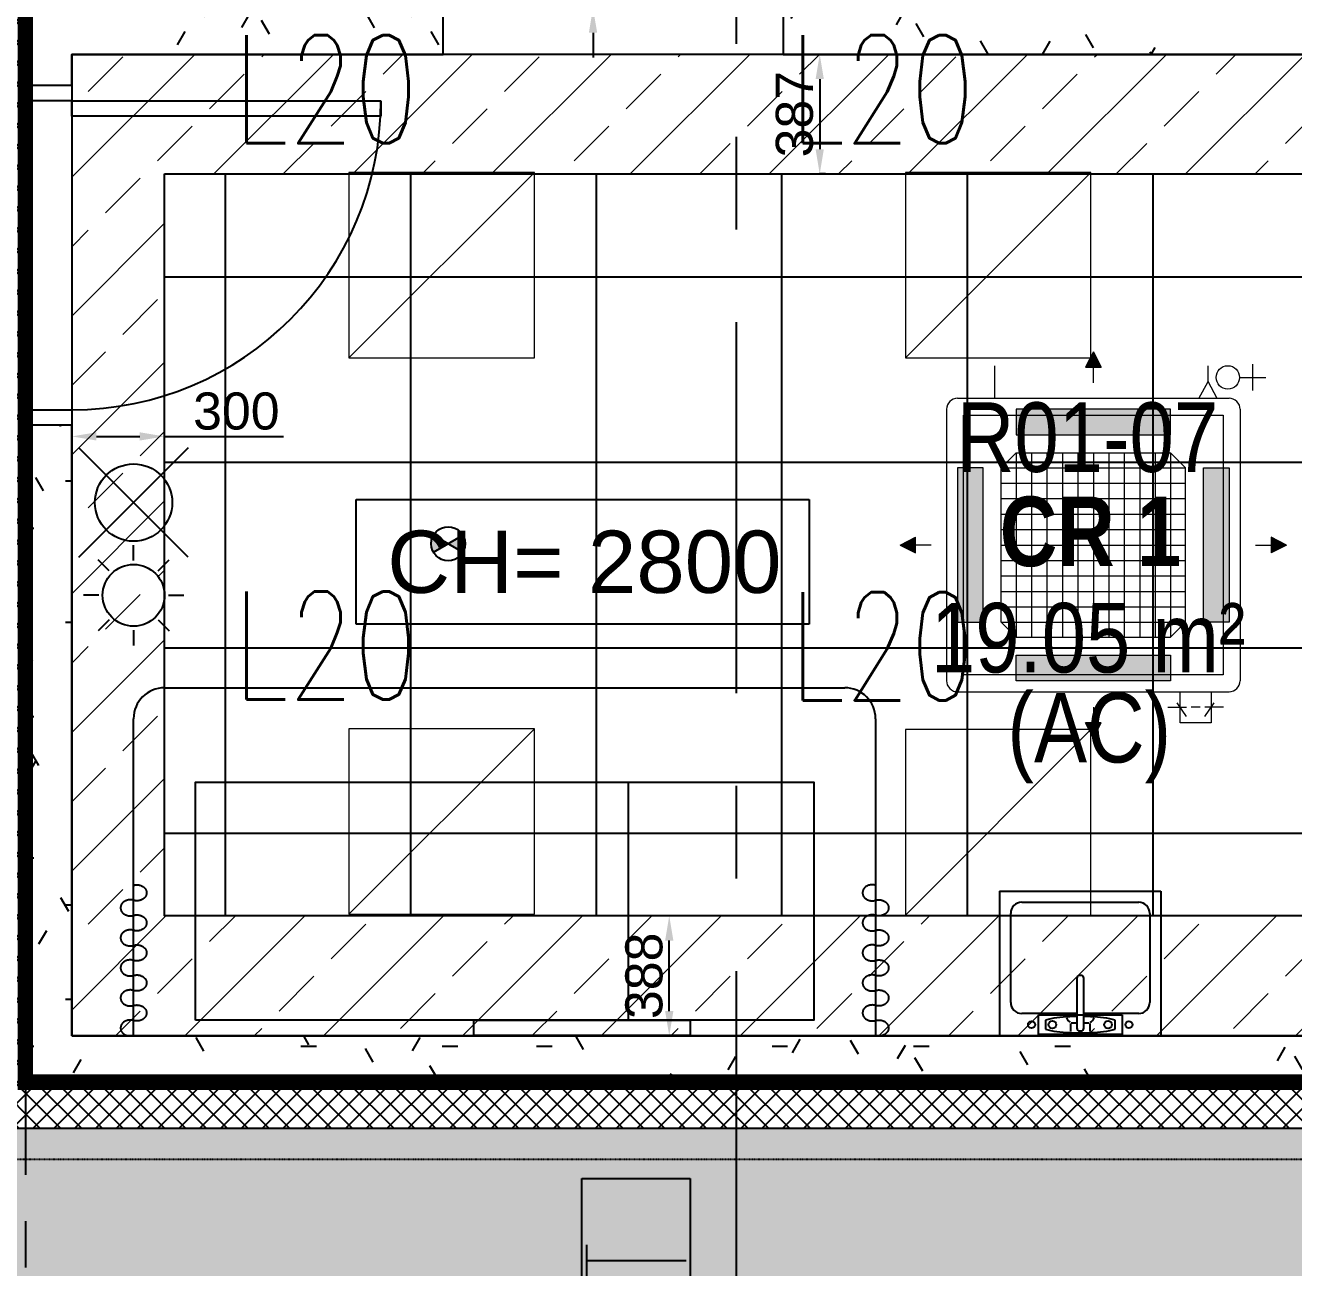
# Model space of a CAD drawing. Header units: millimetres. Extents: x -92759 to 184353, y -15225 to 86714.
# Drawn here: x -49033 to -44931, y 37841 to 41860 of the extents above; entities that cross this region are included whole.
import ezdxf

# ---------------------------------------------------------------- set-up
doc = ezdxf.new("R2010")
doc.units = ezdxf.units.MM
for name, pattern in [('Dash', [952.5, 476.25, -476.25]), ('HIDDEN', [0.375, 0.25, -0.125]), ('IDA - Grid Line', [2100, 1200, -300, 300, -300]), ('IDA - Hidden 2-1', [450, 300, -150]), ('IMPORT-ACAD_ISO12W100', [3150, 1800, -450, 0, -450, 0, -450])]:
    doc.linetypes.add(name, pattern=pattern)
doc.layers.get('Defpoints').update_dxf_attribs({"color": 8})
for name, color, linetype in [('0-1', 9, 'Continuous'), ('0-Motion Sensor', 1, 'Continuous'), ('A-_DOOR----_E', 8, 'Continuous'), ('A-_FURT----_E-1', 8, 'Continuous'), ('A-_ROOMNAME_A', 8, 'Continuous'), ('A-_WALL----_H-1', 9, 'Continuous'), ('A-_WALLPRTN_E', 8, 'Continuous'), ('A-PATT-CONC', 8, 'Continuous'), ('AAG_Dimension', 7, 'Continuous'), ('E-legend', 1, 'Continuous'), ('E-LIGHT----E', 1, 'Continuous'), ('HF', 7, 'Continuous'), ('HF Text', 7, 'Continuous'), ('M-ACMV_FCU', 5, 'Continuous'), ('PDF_M-_ACON----_E-N', 7, 'Continuous')]:
    doc.layers.add(name, color=color, linetype=linetype)
for name, color, linetype, true_color in [('1599_FURN_RHH_BLK8 _NEW__1ST STY_dwg _2_-1', 7, 'Continuous', 0xaaaaaa), ('A-_DETA----_E-1', 7, 'IDA - Hidden 2-1', 0xa5a5a5), ('A-_DETA----_E-6', 7, 'Continuous', 0x969696), ('A-_DETA----_ED-2', 1, 'Continuous', 0xff0000), ('A-_FURN--2', 7, 'IMPORT-ACAD_ISO12W100', 0xaaaaaa), ('A-_FURN--4', 7, 'Continuous', 0xaaaaaa), ('A-_FURN_HIDDEN-1', 7, 'Continuous', 0xaaaaaa), ('CURTAIN-1', 7, 'Continuous', 0xaaaaaa), ('E-_FIREALAM_E-1', 1, 'Continuous', 0xff0000), ('E-_LIGT----_E', 1, 'Continuous', 0xff0000), ('S-_ANOTGRID_E-1', 9, 'IDA - Grid Line', 0x808080)]:
    doc.layers.add(name, color=color, linetype=linetype, true_color=true_color)
for name, color, linetype, lineweight in [('A--', 134, '500-1-RP', 25), ('HFI 9MM FPB', 94, 'Continuous', 5), ('M-ACMV_CDP', 190, 'DRAIN_PIPE', 25), ('M-ACMV_FCU-1', 86, 'Continuous', 9), ('M-ACMV_PWR', 1, 'REFRIGERANT', 25), ('M-ACMV_REF_PIPE', 134, '500-1-RP', 25), ('M-ACMV_VCD', 7, 'Continuous', 25)]:
    doc.layers.add(name, color=color, linetype=linetype, lineweight=lineweight)
doc.styles.add('Arial', font='arial.ttf')
doc.styles.add('Arial Narrow_2', font='ARIALN.TTF', dxfattribs={"height": 225})
doc.styles.add('Arial Narrow_B_1', font='ARIALNB.TTF', dxfattribs={"height": 300})
doc.styles.add('Arial_4', font='arial.ttf', dxfattribs={"height": 1.8})
doc.styles.add('Simplex', font='simplex_.ttf', dxfattribs={"width": 0.7, "height": 450})
doc.styles.get("Standard").update_dxf_attribs({"font": 'arial.ttf'})
doc.linetypes.add('500-1-RP', pattern='A,0.75,-0.5,0.75,-0.5,0.75,-0.5,0.75,-1.7,["RP",Standard,S=1,R=0,X=-1,Y=-0.5],-1.7', length=7.9)
doc.linetypes.add('DRAIN_PIPE', pattern='A,0.5,-0.2,["D",Standard,S=0.1,R=0,X=-0.1,Y=-0.05],-0.25', length=0.95)
doc.linetypes.add('REFRIGERANT', pattern='A,15,-5.08,["R",Standard,S=2.54,R=0,X=-2.54,Y=-1.27],-5.08', length=25.16)
doc.dimstyles.get("Standard").update_dxf_attribs({"dimtxt": 0.18, "dimasz": 0.18, "dimexe": 0.18, "dimexo": 0.0625, "dimgap": 0.09, "dimtad": 0, "dimtih": 1, "dimtoh": 1, "dimdec": 4, "dimzin": 0, "dimdsep": 46, "dimtxsty": 'Standard', "dimcen": 0.09, "dimadec": 0, "dimazin": 0, "dimtfac": 1, "dimtdec": 4, "dimtofl": 0, "dimtmove": 0, "dimatfit": 3, "dimfxl": 1, "dimtolj": 1, "dimtzin": 0, "dimarcsym": 0})
pattern_1 = [(0, (-11870.95, 40538.29), (609.6, 152.4), [50.292, -406.908, 50.292, -406.908, -2438.4]), (0, (-11870.95, 40538.29), (609.6, 152.4), [-914.4, 50.292, -864.108, 50.292, -406.908, -1066.8]), (0, (-11870.95, 40538.29), (609.6, 152.4), [-2286, 50.292, -254.508, 50.292, -711.708]), (120, (-11642.35, 40614.49), (-436.7823, 451.7291), [50.292, -406.908, 50.292, -406.908, -2438.4]), (120, (-11642.35, 40614.49), (-436.7823, 451.7291), [-914.4, 50.292, -864.108, 50.292, -406.908, -1066.8]), (120, (-11642.35, 40614.49), (-436.7823, 451.7291), [-2286, 50.292, -254.508, 50.292, -711.708]), (240, (-11566.15, 40919.29), (-172.8177, -604.1291), [50.292, -406.908, 50.292, -406.908, -2438.4]), (240, (-11566.15, 40919.29), (-172.8177, -604.1291), [-914.4, 50.292, -864.108, 50.292, -406.908, -1066.8]), (240, (-11566.15, 40919.29), (-172.8177, -604.1291), [-2286, 50.292, -254.508, 50.292, -711.708])]

# ---------------------------------------------------------------- blocks, each defined once
blk = doc.blocks.new('IDA - Exit Sign - IDA - Exit Sign - Both Side - Left-7572730-BLK8_RHH_1ST STOREY PLAN')
at = {"layer": 'A-_DETA----_ED-2'}
for p, q in [((-163.9, -115.1), (-163.9, -432.5)), ((-83.9, -115.1), (-163.9, -115.1)), ((-48.9, -112.8), (14, -437.8)), ((14, -112.8), (-48.9, -437.8)), ((55.1, -112.8), (55.1, -437.8)), ((185.1, -115.3), (85.1, -115.3)), ((135.1, -115.3), (135.1, -437.8)), ((-83.9, -275), (-163.9, -275)), ((-163.9, -432.5), (-83.9, -432.5))]:
    blk.add_line(p, q, dxfattribs=at)
at = {"layer": 'E-_LIGT----_E'}
for p, q in [((-400, -275), (-225, -100)), ((-400, -450), (-400, -100)), ((-400, -100), (400, -100)), ((-225, -100), (-225, -450)), ((400, -100), (400, -450)), ((-225, -450), (-400, -275)), ((400, -450), (-400, -450))]:
    blk.add_line(p, q, dxfattribs=at)
blk = doc.blocks.new('IDA - F - Single - Swing1 - 1100L X 2200H -TD-03-10510365-BLK8_RHH_1ST STOREY PLAN')
at = {"layer": 'A-_DOOR----_E'}
for p, q in [((-550, 75), (-500, 75)), ((-500, 75), (-500, -75)), ((500, 75), (550, 75)), ((500, -75), (500, 75)), ((-500, -75), (-550, -75)), ((450, -75), (500, -75)), ((450, -1075), (450, -75)), ((500, -75), (500, -1075)), ((550, -75), (500, -75)), ((500, -1075), (450, -1075))]:
    blk.add_line(p, q, dxfattribs=at)
blk.add_arc((500, -75), 1000, 180, 270, dxfattribs=at)
blk = doc.blocks.new('IDA - Strobe Light - IDA - Strobe Light-8845868-BLK8_RHH_1ST STOREY PLAN')
at = {"layer": 'A-_DETA----_ED-2'}
for p, q in [((300, 312.5), (300, 362.5)), ((220.5, 279.5), (185.1, 314.9)), ((379.5, 279.5), (414.9, 314.9)), ((187.5, 200), (137.5, 200)), ((412.5, 200), (462.5, 200)), ((220.5, 120.5), (185.1, 85.1)), ((300, 87.5), (300, 37.5)), ((379.5, 120.5), (414.9, 85.1))]:
    blk.add_line(p, q, dxfattribs=at)
blk.add_circle((300, 200), 100, dxfattribs=at)
blk = doc.blocks.new('IDA- Fire Extinguisher1 - 3kg AB-8839181-BLK8_RHH_1ST STOREY PLAN')
at = {"layer": 'A-_DETA----_ED-2'}
for p in [(-176.8, 376.8), (176.8, 376.8), (-176.8, 23.2), (176.8, 23.2)]:
    blk.add_line(p, (0, 200), dxfattribs=at)
blk.add_circle((0, 200), 125, dxfattribs=at)
blk = doc.blocks.new('1599_FURN_RHH_BLK8 _NEW__1ST STY_dwg_CURTAIN-10346287-BLK8_RHH_1ST STOREY PLAN')
at = {"layer": 'CURTAIN-1'}
for points, weights in [([(364562.6, -316988.1), (364557, -316988.1), (364551.8, -316989.6)], [1, 0.931303290714, 0.894831553285]), ([(364593.9, -317013.9), (364593.9, -316988.1), (364562.6, -316988.1)], [1, 0.707106781187, 1]), ([(364562.6, -317039.8), (364593.9, -317039.8), (364593.9, -317013.9)], [1, 0.707106781187, 1]), ([(364509.6, -317062.5), (364509.6, -317036.7), (364540.9, -317036.7)], [1, 0.707106781187, 1]), ([(364540.9, -317036.7), (364546.5, -317036.7), (364551.8, -317038.2)], [1, 0.931303290589, 0.894831553152]), ([(364551.8, -317038.2), (364557, -317039.8), (364562.6, -317039.8)], [0.894831553151, 0.931303290588, 1]), ([(364540.9, -317088.4), (364509.6, -317088.4), (364509.6, -317062.5)], [1, 0.707106781187, 1]), ([(364551.8, -317086.8), (364546.5, -317088.4), (364540.9, -317088.4)], [0.894831553149, 0.931303290586, 1]), ([(364562.6, -317085.3), (364557, -317085.3), (364551.8, -317086.8)], [1, 0.931303290589, 0.894831553152]), ([(364593.9, -317111.1), (364593.9, -317085.3), (364562.6, -317085.3)], [1, 0.707106781187, 1]), ([(364509.6, -317159.7), (364509.6, -317133.8), (364540.9, -317133.8)], [1, 0.707106781187, 1]), ([(364540.9, -317133.8), (364546.5, -317133.8), (364551.8, -317135.4)], [1, 0.931303290587, 0.894831553151]), ([(364551.8, -317135.4), (364557, -317137), (364562.6, -317137)], [0.894831553149, 0.931303290586, 1]), ([(364562.6, -317137), (364593.9, -317137), (364593.9, -317111.1)], [1, 0.707106781187, 1]), ([(364540.9, -317185.6), (364509.6, -317185.6), (364509.6, -317159.7)], [1, 0.707106781187, 1]), ([(364551.8, -317184), (364546.5, -317185.6), (364540.9, -317185.6)], [0.89483155315, 0.931303290587, 1]), ([(364562.6, -317182.4), (364557, -317182.4), (364551.8, -317184)], [1, 0.931303290587, 0.894831553151]), ([(364593.9, -317208.3), (364593.9, -317182.4), (364562.6, -317182.4)], [1, 0.707106781187, 1]), ([(364562.6, -317234.2), (364593.9, -317234.2), (364593.9, -317208.3)], [1, 0.707106781187, 1]), ([(364509.6, -317256.9), (364509.6, -317231), (364540.9, -317231)], [1, 0.707106781187, 1]), ([(364540.9, -317282.8), (364509.6, -317282.8), (364509.6, -317256.9)], [1, 0.707106781187, 1]), ([(364540.9, -317231), (364546.5, -317231), (364551.8, -317232.6)], [1, 0.931303290587, 0.894831553151]), ([(364551.8, -317232.6), (364557, -317234.2), (364562.6, -317234.2)], [0.89483155315, 0.931303290586, 1]), ([(364551.8, -317281.2), (364546.5, -317282.8), (364540.9, -317282.8)], [0.894831553151, 0.931303290587, 1]), ([(364562.6, -317279.6), (364557, -317279.6), (364551.8, -317281.2)], [1, 0.931303290588, 0.894831553151]), ([(364593.9, -317305.5), (364593.9, -317279.6), (364562.6, -317279.6)], [1, 0.707106781187, 1]), ([(364509.6, -317354.1), (364509.6, -317328.2), (364540.9, -317328.2)], [1, 0.707106781187, 1]), ([(364540.9, -317328.2), (364546.5, -317328.2), (364551.8, -317329.8)], [1, 0.931303290716, 0.894831553287]), ([(364551.8, -317329.8), (364557, -317331.4), (364562.6, -317331.4)], [0.89483155315, 0.931303290587, 1]), ([(364562.6, -317331.4), (364593.9, -317331.4), (364593.9, -317305.5)], [1, 0.707106781187, 1]), ([(364540.9, -317380), (364509.6, -317380), (364509.6, -317354.1)], [1, 0.707106781187, 1]), ([(364551.8, -317378.4), (364546.5, -317380), (364540.9, -317380)], [0.894831553151, 0.931303290587, 1]), ([(364562.6, -317376.8), (364557, -317376.8), (364551.8, -317378.4)], [1, 0.931303290587, 0.89483155315]), ([(364593.9, -317402.7), (364593.9, -317376.8), (364562.6, -317376.8)], [1, 0.707106781187, 1]), ([(364562.6, -317428.6), (364593.9, -317428.6), (364593.9, -317402.7)], [1, 0.707106781187, 1]), ([(364509.6, -317451.3), (364509.6, -317425.4), (364540.9, -317425.4)], [1, 0.707106781187, 1]), ([(364540.9, -317477.2), (364509.6, -317477.2), (364509.6, -317451.3)], [1, 0.707106781187, 1]), ([(364540.9, -317425.4), (364546.5, -317425.4), (364551.8, -317427)], [1, 0.931303290587, 0.894831553151]), ([(364551.8, -317427), (364557, -317428.6), (364562.6, -317428.6)], [0.89483155315, 0.931303290587, 1]), ([(364551.8, -317475.6), (364546.5, -317477.2), (364540.9, -317477.2)], [0.894831553151, 0.931303290587, 1])]:
    blk.add_rational_spline(points, weights, degree=2, dxfattribs=at)
blk = doc.blocks.new('1599_FURN_RHH_BLK8 _NEW__1ST STY_dwg_CURTAIN-10346288-BLK8_RHH_1ST STOREY PLAN')
at = {"layer": 'CURTAIN-1'}
for points, weights in [([(364562.6, -316988.1), (364557, -316988.1), (364551.8, -316989.6)], [1, 0.931303290714, 0.894831553285]), ([(364593.9, -317013.9), (364593.9, -316988.1), (364562.6, -316988.1)], [1, 0.707106781187, 1]), ([(364562.6, -317039.8), (364593.9, -317039.8), (364593.9, -317013.9)], [1, 0.707106781187, 1]), ([(364509.6, -317062.5), (364509.6, -317036.7), (364540.9, -317036.7)], [1, 0.707106781187, 1]), ([(364540.9, -317036.7), (364546.5, -317036.7), (364551.8, -317038.2)], [1, 0.931303290589, 0.894831553152]), ([(364551.8, -317038.2), (364557, -317039.8), (364562.6, -317039.8)], [0.894831553151, 0.931303290588, 1]), ([(364540.9, -317088.4), (364509.6, -317088.4), (364509.6, -317062.5)], [1, 0.707106781187, 1]), ([(364551.8, -317086.8), (364546.5, -317088.4), (364540.9, -317088.4)], [0.894831553149, 0.931303290586, 1]), ([(364562.6, -317085.3), (364557, -317085.3), (364551.8, -317086.8)], [1, 0.931303290589, 0.894831553152]), ([(364593.9, -317111.1), (364593.9, -317085.3), (364562.6, -317085.3)], [1, 0.707106781187, 1]), ([(364509.6, -317159.7), (364509.6, -317133.8), (364540.9, -317133.8)], [1, 0.707106781187, 1]), ([(364540.9, -317133.8), (364546.5, -317133.8), (364551.8, -317135.4)], [1, 0.931303290587, 0.894831553151]), ([(364551.8, -317135.4), (364557, -317137), (364562.6, -317137)], [0.894831553149, 0.931303290586, 1]), ([(364562.6, -317137), (364593.9, -317137), (364593.9, -317111.1)], [1, 0.707106781187, 1]), ([(364540.9, -317185.6), (364509.6, -317185.6), (364509.6, -317159.7)], [1, 0.707106781187, 1]), ([(364551.8, -317184), (364546.5, -317185.6), (364540.9, -317185.6)], [0.89483155315, 0.931303290587, 1]), ([(364562.6, -317182.4), (364557, -317182.4), (364551.8, -317184)], [1, 0.931303290587, 0.894831553151]), ([(364593.9, -317208.3), (364593.9, -317182.4), (364562.6, -317182.4)], [1, 0.707106781187, 1]), ([(364562.6, -317234.2), (364593.9, -317234.2), (364593.9, -317208.3)], [1, 0.707106781187, 1]), ([(364509.6, -317256.9), (364509.6, -317231), (364540.9, -317231)], [1, 0.707106781187, 1]), ([(364540.9, -317282.8), (364509.6, -317282.8), (364509.6, -317256.9)], [1, 0.707106781187, 1]), ([(364540.9, -317231), (364546.5, -317231), (364551.8, -317232.6)], [1, 0.931303290587, 0.894831553151]), ([(364551.8, -317232.6), (364557, -317234.2), (364562.6, -317234.2)], [0.89483155315, 0.931303290586, 1]), ([(364551.8, -317281.2), (364546.5, -317282.8), (364540.9, -317282.8)], [0.894831553151, 0.931303290587, 1]), ([(364562.6, -317279.6), (364557, -317279.6), (364551.8, -317281.2)], [1, 0.931303290588, 0.894831553151]), ([(364593.9, -317305.5), (364593.9, -317279.6), (364562.6, -317279.6)], [1, 0.707106781187, 1]), ([(364509.6, -317354.1), (364509.6, -317328.2), (364540.9, -317328.2)], [1, 0.707106781187, 1]), ([(364540.9, -317328.2), (364546.5, -317328.2), (364551.8, -317329.8)], [1, 0.931303290716, 0.894831553287]), ([(364551.8, -317329.8), (364557, -317331.4), (364562.6, -317331.4)], [0.89483155315, 0.931303290587, 1]), ([(364562.6, -317331.4), (364593.9, -317331.4), (364593.9, -317305.5)], [1, 0.707106781187, 1]), ([(364540.9, -317380), (364509.6, -317380), (364509.6, -317354.1)], [1, 0.707106781187, 1]), ([(364551.8, -317378.4), (364546.5, -317380), (364540.9, -317380)], [0.894831553151, 0.931303290587, 1]), ([(364562.6, -317376.8), (364557, -317376.8), (364551.8, -317378.4)], [1, 0.931303290587, 0.89483155315]), ([(364593.9, -317402.7), (364593.9, -317376.8), (364562.6, -317376.8)], [1, 0.707106781187, 1]), ([(364562.6, -317428.6), (364593.9, -317428.6), (364593.9, -317402.7)], [1, 0.707106781187, 1]), ([(364509.6, -317451.3), (364509.6, -317425.4), (364540.9, -317425.4)], [1, 0.707106781187, 1]), ([(364540.9, -317477.2), (364509.6, -317477.2), (364509.6, -317451.3)], [1, 0.707106781187, 1]), ([(364540.9, -317425.4), (364546.5, -317425.4), (364551.8, -317427)], [1, 0.931303290587, 0.894831553151]), ([(364551.8, -317427), (364557, -317428.6), (364562.6, -317428.6)], [0.89483155315, 0.931303290587, 1]), ([(364551.8, -317475.6), (364546.5, -317477.2), (364540.9, -317477.2)], [0.894831553151, 0.931303290587, 1])]:
    blk.add_rational_spline(points, weights, degree=2, dxfattribs=at)
blk = doc.blocks.new('1599_FURN_RHH_BLK8 _NEW__1ST STY_dwg _2_-10346281-BLK8_RHH_1ST STOREY PLAN')
at = {"layer": 'A-_DETA----_E-6'}
for p, q in [((-10404.1, -40282), (-9882.1, -40282)), ((-10404.1, -40282), (-10404.1, -40750)), ((-9882.1, -40282), (-9882.1, -40750)), ((-10332.1, -40318), (-9954.1, -40318)), ((-10368.1, -40642), (-10368.1, -40354)), ((-9918.1, -40354), (-9918.1, -40642)), ((-10154.1, -40563.4), (-10154.1, -40725.4)), ((-10140.6, -40554.4), (-10145.1, -40554.4)), ((-10131.6, -40725.4), (-10131.6, -40563.4)), ((-10154.1, -40678), (-10332.1, -40678)), ((-10278.1, -40745.5), (-10278.1, -40682.5)), ((-10278.1, -40682.5), (-10008.1, -40682.5)), ((-9954.1, -40678), (-10131.6, -40678)), ((-10008.1, -40682.5), (-10008.1, -40745.5)), ((-10255.6, -40699.5), (-10255.6, -40728.5)), ((-10174.3, -40710.3), (-10174.3, -40736.2)), ((-10172.4, -40707.9), (-10154.1, -40707.9)), ((-10145.1, -40734.4), (-10140.6, -40734.4)), ((-10131.3, -40707.9), (-10113.9, -40707.9)), ((-10111.9, -40710.3), (-10111.9, -40736.2)), ((-10030.6, -40728.5), (-10030.6, -40699.5)), ((-9882.1, -40750), (-10404.1, -40750)), ((-10008.1, -40745.5), (-10278.1, -40745.5))]:
    blk.add_line(p, q, dxfattribs=at)
for centre, radius in [((-10300.6, -40714), 11.4), ((-10233.1, -40714), 12.3), ((-10053.1, -40714), 12.3), ((-9985.6, -40714), 11.4)]:
    blk.add_circle(centre, radius, dxfattribs=at)
for centre, radius, start, end in [((-10332.1, -40354), 36, 90, 180), ((-9954.1, -40354), 36, 0, 90), ((-10145.1, -40563.4), 9, 90, 180), ((-10140.6, -40563.4), 9, 0, 90), ((-10332.1, -40642), 36, 180, 270), ((-9954.1, -40642), 36, 270, 0), ((-10169.9, -41041.9), 353.6, 94.6876, 101.1975), ((-10143.1, -41368.8), 681.5, 90.9213, 94.6876), ((-10163.1, -40683.8), 25.7, 198.0147, 241.5587), ((-10143.1, -41368.8), 681.5, 85.3124, 89.0296), ((-10123.1, -40683.8), 25.7, 298.4413, 341.9853), ((-10116.3, -41041.9), 353.6, 78.8025, 85.3124), ((-10209.9, -40839.7), 147.4, 101.1975, 108.0457), ((-10209.9, -40588.3), 147.4, 251.9543, 258.8025), ((-10169.9, -40386.1), 353.6, 258.8025, 265.3124), ((-10145.1, -40725.4), 9, 180, 270), ((-10140.6, -40725.4), 9, 270, 0), ((-10116.3, -40386.1), 353.6, 274.6876, 281.1975), ((-10076.3, -40839.7), 147.4, 71.9543, 78.8025), ((-10076.3, -40588.3), 147.4, 281.1975, 288.0457), ((-10143.1, -40059.2), 681.5, 265.3124, 270), ((-10143.1, -40059.2), 681.5, 270, 274.6876)]:
    blk.add_arc(centre, radius, start, end, dxfattribs=at)
at = {"layer": 'A-_FURN--2'}
blk.add_line((-11605.1, -39929.1), (-11605.1, -40699.1), dxfattribs=at)
at = {"layer": 'A-_FURN--4', "flags": 128}
for points in [[(-13005.1, -40699.1), (-13005.1, -39929.1), (-11005.1, -39929.1), (-11005.1, -40699.1)], [(-11405.1, -40749.1), (-12105.1, -40749.1), (-12105.1, -40699.1), (-11405.1, -40699.1)]]:
    blk.add_lwpolyline(points, close=True, dxfattribs=at)
at = {"layer": 'A-_FURN_HIDDEN-1'}
for p, q in [((-13105.1, -39624.1), (-10905.1, -39624.1)), ((-13205.1, -40749.1), (-13205.1, -39724.1)), ((-10805.1, -39724.1), (-10805.1, -40749.1))]:
    blk.add_line(p, q, dxfattribs=at)
for centre, start, end in [((-13105.1, -39724.1), 90, 180), ((-10905.1, -39724.1), 0, 90)]:
    blk.add_arc(centre, 100, start, end, dxfattribs=at)
at = {"rotation": 180}
blk.add_blockref('1599_FURN_RHH_BLK8 _NEW__1ST STY_dwg_CURTAIN-10346287-BLK8_RHH_1ST STOREY PLAN', (351346.7, -357738.7), dxfattribs=at)
at = {"extrusion": (0, 0, -1), "zscale": -1, "rotation": 180}
blk.add_blockref('1599_FURN_RHH_BLK8 _NEW__1ST STY_dwg_CURTAIN-10346288-BLK8_RHH_1ST STOREY PLAN', (375356.9, -357738.7), dxfattribs=at)
blk = doc.blocks.new('A$Cb2bf8f38')
at = {"layer": 'A-_WALL----_H-1'}
h = blk.add_hatch(dxfattribs=at)
h.set_pattern_fill('FP_1', color=256, style=0, pattern_type=2)
h.set_pattern_definition(pattern_1)
h.paths.add_polyline_path([(-5950, 6050), (-5950, 8025), (-6100, 8025), (-6100, 6050), (-6025, 6050)])
h.paths.add_polyline_path([(-5950, 9125), (-5950, 9475), (-6100, 9475), (-6100, 9125), (-6025, 9125)])
h.paths.add_polyline_path([(-5950, 10575), (-5950, 14675), (-6100, 14675), (-6100, 10575), (-6025, 10575)])
h.paths.add_polyline_path([(-6025, 15775), (-5950, 15775), (-5950, 15875), (-6100, 15875), (-6100, 15775)])
h = blk.add_hatch(dxfattribs=at)
h.set_pattern_fill('FP_1', color=256, style=0, pattern_type=2)
h.set_pattern_definition(pattern_1)
h.paths.add_polyline_path([(-5950, 9225), (-4749, 9225), (-4749, 9375), (-5950, 9375), (-5950, 9300)])
h.paths.add_polyline_path([(-3649, 9225), (51, 9225), (51, 9375), (-3649, 9375), (-3649, 9300)])
h = blk.add_hatch(dxfattribs=at)
h.set_pattern_fill('FP_1', color=256, style=0, pattern_type=2)
h.set_pattern_definition(pattern_1)
h.paths.add_polyline_path([(-6100, 5900), (51, 5900), (51, 6050), (-6100, 6050)])
at = {"layer": 'A-_DETA----_E-1'}
blk.add_line((-6100, 5900), (-6100, 5300), dxfattribs=at)
at = {"layer": 'A-_DETA----_E-6'}
for p, q in [((-2949, 6518), (-2427, 6518)), ((-2949, 6518), (-2949, 6050)), ((-2877, 6482), (-2499, 6482)), ((-2427, 6518), (-2427, 6050)), ((-2913, 6158), (-2913, 6446)), ((-2463, 6446), (-2463, 6158)), ((-2699, 6236.6), (-2699, 6074.6)), ((-2685.5, 6245.6), (-2690, 6245.6)), ((-2676.5, 6074.6), (-2676.5, 6236.6)), ((-2699, 6122), (-2877, 6122)), ((-2823, 6054.5), (-2823, 6117.5)), ((-2823, 6117.5), (-2553, 6117.5)), ((-2499, 6122), (-2676.5, 6122)), ((-2553, 6117.5), (-2553, 6054.5)), ((-2800.5, 6100.5), (-2800.5, 6071.5)), ((-2719.2, 6089.7), (-2719.2, 6063.8)), ((-2717.3, 6092.1), (-2699, 6092.1)), ((-2676.2, 6092.1), (-2658.8, 6092.1)), ((-2656.8, 6089.7), (-2656.8, 6063.8)), ((-2575.5, 6071.5), (-2575.5, 6100.5)), ((-2427, 6050), (-2949, 6050)), ((-2553, 6054.5), (-2823, 6054.5)), ((-2690, 6065.6), (-2685.5, 6065.6))]:
    blk.add_line(p, q, dxfattribs=at)
for centre, radius in [((-2845.5, 6086), 11.4), ((-2778, 6086), 12.3), ((-2598, 6086), 12.3), ((-2530.5, 6086), 11.4)]:
    blk.add_circle(centre, radius, dxfattribs=at)
for centre, radius, start, end in [((-2877, 6446), 36, 90, 180), ((-2499, 6446), 36, 0, 90), ((-2690, 6236.6), 9, 90, 180), ((-2685.5, 6236.6), 9, 0, 90), ((-2877, 6158), 36, 180, 270), ((-2499, 6158), 36, 270, 0), ((-2688, 5431.2), 681.5, 90.9213, 94.6876), ((-2688, 5431.2), 681.5, 85.3124, 89.0296), ((-2754.8, 5960.3), 147.4, 101.1975, 108.0457), ((-2754.8, 6211.7), 147.4, 251.9543, 258.8025), ((-2714.8, 5758.1), 353.6, 94.6876, 101.1975), ((-2708, 6116.2), 25.7, 198.0147, 241.5587), ((-2690, 6074.6), 9, 180, 270), ((-2685.5, 6074.6), 9, 270, 0), ((-2668, 6116.2), 25.7, 298.4413, 341.9853), ((-2661.2, 5758.1), 353.6, 78.8025, 85.3124), ((-2621.2, 5960.3), 147.4, 71.9543, 78.8025), ((-2621.2, 6211.7), 147.4, 281.1975, 288.0457), ((-2714.8, 6413.9), 353.6, 258.8025, 265.3124), ((-2688, 6740.8), 681.5, 265.3124, 270), ((-2688, 6740.8), 681.5, 270, 274.6876), ((-2661.2, 6413.9), 353.6, 274.6876, 281.1975)]:
    blk.add_arc(centre, radius, start, end, dxfattribs=at)
at = {"layer": 'A-_WALLPRTN_E'}
for p, q in [((-6100, 9475), (-6100, 9125)), ((-4749, 9225), (-4749, 9375)), ((-3649, 9375), (-3649, 9225)), ((-5950, 9125), (-5950, 9225)), ((-5950, 9225), (-4749, 9225)), ((-3649, 9225), (51, 9225)), ((-6100, 9125), (-5950, 9125)), ((-5950, 8025), (-6100, 8025)), ((-6100, 8025), (-6100, 5900)), ((-5950, 6050), (-5950, 8025)), ((51, 6050), (-5950, 6050)), ((-6100, 5900), (201, 5900))]:
    blk.add_line(p, q, dxfattribs=at)
at = {"layer": 'S-_ANOTGRID_E-1'}
blk.add_line((-3800, -20141.4), (-3800, 53272.8), dxfattribs=at)
at = {"layer": '1599_FURN_RHH_BLK8 _NEW__1ST STY_dwg _2_-1'}
blk.add_blockref('1599_FURN_RHH_BLK8 _NEW__1ST STY_dwg _2_-10346281-BLK8_RHH_1ST STOREY PLAN', (7455.1, 46800), dxfattribs=at)
at = {"layer": 'A-_DOOR----_E', "rotation": 89.99999999999991}
blk.add_blockref('IDA - F - Single - Swing1 - 1100L X 2200H -TD-03-10510365-BLK8_RHH_1ST STOREY PLAN', (-6025, 8575), dxfattribs=at)
at = {"layer": 'A-_FURT----_E-1'}
for name, p, rotation in [('IDA- Fire Extinguisher1 - 3kg AB-8839181-BLK8_RHH_1ST STOREY PLAN', (-5950, 7775), 269.9999999999991), ('IDA - Exit Sign - IDA - Exit Sign - Both Side - Left-7572730-BLK8_RHH_1ST STOREY PLAN', (-4400, 5188.3), 90.00000000000064)]:
    blk.add_blockref(name, p, dxfattribs=dict(at, rotation=rotation))
at = {"layer": 'E-_FIREALAM_E-1', "rotation": 269.9999999999968}
blk.add_blockref('IDA - Strobe Light - IDA - Strobe Light-8845868-BLK8_RHH_1ST STOREY PLAN', (-5950, 7775), dxfattribs=at)
at = {"layer": 'A-_ROOMNAME_A', "char_height": 225, "attachment_point": 1}
for s, insert, width, style in [('R01-07', (-3087.1, 8099.1), 1058.227, 'Arial Narrow_2'), ('CR 1', (-2948.4, 7794.3), 721.519, 'Arial Narrow_B_1'), ('19.05 m²', (-3171.1, 7450.3), 1262.658, 'Arial Narrow_2'), ('(AC)', (-2923.6, 7159.2), 661.392, 'Arial Narrow_2')]:
    blk.add_mtext(s, dxfattribs=dict(at, insert=insert, width=width, style=style))
blk = doc.blocks.new('*D650')
at = {"layer": 'AAG_Dimension', "color": 0, "lineweight": -2, "transparency": 16777216}
for p, q in [((7853.7, 465899.7), (7853.8, 465899.7)), ((7853.6, 465591.7), (7853.6, 465819.7)), ((7853.7, 465511.7), (7853.8, 465511.7))]:
    blk.add_line(p, q, dxfattribs=at)
at = {"layer": 'AAG_Dimension', "color": 0, "transparency": 16777216}
for points in [[(7840.3, 465819.7), (7866.9, 465819.7), (7853.6, 465899.7)], [(7840.3, 465591.7), (7866.9, 465591.7), (7853.6, 465511.7)]]:
    blk.add_solid(points, dxfattribs=at)
at = {"layer": 'Defpoints', "color": 0, "transparency": 16777216}
for p in [(7853.6, 465899.7), (7853.6, 465899.7), (7853.6, 465511.7)]:
    blk.add_point(p, dxfattribs=at)
at = {"layer": 'AAG_Dimension', "color": 152, "true_color": 0x2776bb, "transparency": 16777216, "insert": (7772.3, 465705.7), "char_height": 120, "attachment_point": 5, "rotation": 90, "style": 'Arial'}
blk.add_mtext('\\A1;388', dxfattribs=at)
blk = doc.blocks.new('*D651')
at = {"layer": 'AAG_Dimension', "color": 0, "lineweight": -2, "transparency": 16777216}
for p, q in [((8358.7, 468686.7), (8340.1, 468686.7)), ((8340.3, 468606.7), (8340.3, 468379.7)), ((8358.7, 468299.7), (8340.1, 468299.7))]:
    blk.add_line(p, q, dxfattribs=at)
at = {"layer": 'AAG_Dimension', "color": 0, "transparency": 16777216}
for points in [[(8326.9, 468606.7), (8353.6, 468606.7), (8340.3, 468686.7)], [(8326.9, 468379.7), (8353.6, 468379.7), (8340.3, 468299.7)]]:
    blk.add_solid(points, dxfattribs=at)
at = {"layer": 'Defpoints', "color": 0, "transparency": 16777216}
for p in [(8358.8, 468686.7), (8340.3, 468299.7), (8358.8, 468299.7)]:
    blk.add_point(p, dxfattribs=at)
at = {"layer": 'AAG_Dimension', "color": 152, "true_color": 0x2776bb, "transparency": 16777216, "insert": (8259, 468493.2), "char_height": 120, "attachment_point": 5, "rotation": 90, "style": 'Arial'}
blk.add_mtext('\\A1;387', dxfattribs=at)
blk = doc.blocks.new('*D652')
at = {"layer": 'AAG_Dimension', "color": 0, "lineweight": -2, "transparency": 16777216}
for p, q in [((5921, 467450.8), (5921, 467450.9)), ((6001, 467450.7), (6141.1, 467450.7)), ((6221.1, 467450.8), (6221.1, 467450.9)), ((6221.1, 467450.7), (6605.8, 467450.7))]:
    blk.add_line(p, q, dxfattribs=at)
at = {"layer": 'AAG_Dimension', "color": 0, "transparency": 16777216}
for points in [[(6001, 467464.1), (6001, 467437.4), (5921, 467450.7)], [(6141.1, 467464.1), (6141.1, 467437.4), (6221.1, 467450.7)]]:
    blk.add_solid(points, dxfattribs=at)
at = {"layer": 'Defpoints', "color": 0, "transparency": 16777216}
for p in [(5921, 467450.7), (6221.1, 467450.7), (6221.1, 467450.7)]:
    blk.add_point(p, dxfattribs=at)
at = {"layer": 'AAG_Dimension', "color": 152, "true_color": 0x2776bb, "transparency": 16777216, "insert": (6453.4, 467532.1), "char_height": 120, "attachment_point": 5, "style": 'Arial'}
blk.add_mtext('\\A1;300', dxfattribs=at)
blk = doc.blocks.new('*D655')
at = {"layer": 'AAG_Dimension', "color": 0, "lineweight": -2, "transparency": 16777216}
for p, q in [((7607, 469080.2), (7607, 469160.2)), ((7607, 469160.2), (7880.9, 469160.2)), ((7613, 469000.2), (7606.9, 469000.2)), ((7613, 468836.7), (7606.9, 468836.7)), ((7607, 468756.7), (7607, 468676.7))]:
    blk.add_line(p, q, dxfattribs=at)
at = {"layer": 'AAG_Dimension', "color": 0, "transparency": 16777216}
for points in [[(7593.7, 469080.2), (7620.4, 469080.2), (7607, 469000.2)], [(7593.7, 468756.7), (7620.4, 468756.7), (7607, 468836.7)]]:
    blk.add_solid(points, dxfattribs=at)
at = {"layer": 'Defpoints', "color": 0, "transparency": 16777216}
for p in [(7607, 469000.2), (7613.1, 469000.2), (7613.1, 468836.7)]:
    blk.add_point(p, dxfattribs=at)
at = {"layer": 'AAG_Dimension', "color": 152, "true_color": 0x2776bb, "transparency": 16777216, "insert": (7753.9, 469241.5), "char_height": 120, "attachment_point": 5, "style": 'Arial'}
blk.add_mtext('\\A1;163', dxfattribs=at)
blk = doc.blocks.new('L20')
at = {"layer": 'E-LIGHT----E', "lineweight": 5}
blk.add_line((-300, -300), (300, 300), dxfattribs=at)
blk.add_lwpolyline([(-300, -300), (300, -300), (300, 300), (-300, 300)], close=True, dxfattribs=at)
at = {"layer": 'E-LIGHT----E', "lineweight": 5, "style": 'Simplex', "width": 0.7}
blk.add_text('L20', height=350, dxfattribs=at).set_placement((-673.7, 394.3))
blk = doc.blocks.new('Motion Sensor')
at = {"layer": 'E-legend', "lineweight": 25}
h = blk.add_hatch(color=256, dxfattribs=at)
h.dxf.hatch_style = 1
h.paths.add_polyline_path([(10021, -17121.6), (9973.3, -17094.1, 0.131652), (9965.9, -17121.6, 0.131652), (9973.3, -17149.1)])
h = blk.add_hatch(color=256, dxfattribs=at)
h.dxf.hatch_style = 1
h.paths.add_polyline_path([(10068.6, -17094.1), (10021, -17121.6), (10068.6, -17149.1, 0.131652), (10076, -17121.6, 0.131652)])
for p, q in [((9973.3, -17094.1), (10068.6, -17149.1)), ((9973.3, -17149.1), (10068.6, -17094.1))]:
    blk.add_line(p, q, dxfattribs=at)
blk.add_circle((10021, -17121.6), 55, dxfattribs=at)
blk = doc.blocks.new('EL_B8_L1_R4')
at = {"color": 6, "linetype": 'HIDDEN', "ltscale": 40, "const_width": 50}
blk.add_lwpolyline([(13092.9, -27358.3), (13092.9, -43108.3), (10382.9, -43108.3), (10382.9, -42358.3), (6692.9, -42358.3), (6692.9, -42758.3), (2092.9, -42758.3), (2092.9, -35258.3), (-3607.1, -35258.3), (-3607.1, -24683.3), (4692.9, -24683.3), (4692.9, -34658.3), (10992.9, -34658.3), (10992.9, -14008.3), (2242.9, -14008.3), (2242.9, -2458.3), (-3957.1, -2458.3), (-3957.1, -58.3), (842.9, -58.3), (842.9, 3691.7), (2342.9, 3691.7), (2342.9, -58.3), (13092.9, -58.3), (13092.9, -12058.3)], dxfattribs=at)
at = {"layer": '0-Motion Sensor'}
blk.add_blockref('Motion Sensor', (-3960.4, -15794.9), dxfattribs=at)
at = {"layer": 'E-legend', "color": 0}
for p in [(6039.3, -32015.2), (7839.3, -32015.2), (6039.3, -33815.2), (7839.3, -33817.8)]:
    blk.add_blockref('L20', p, dxfattribs=at)
blk = doc.blocks.new('A$Ca8a76259')
at = {"layer": 'M-ACMV_FCU', "lineweight": 0}
h = blk.add_hatch(color=256, dxfattribs=at)
h.dxf.hatch_style = 1
h.paths.add_polyline_path([(0, 625), (-25, 575), (25, 575)])
h = blk.add_hatch(color=256, dxfattribs=at)
h.dxf.hatch_style = 1
h.paths.add_polyline_path([(250, 356), (250, 439), (-250, 439), (-250, 356)])
h.paths.add_polyline_path([(356, -250), (439, -250), (439, 250), (356, 250)])
h.paths.add_polyline_path([(-356, 250), (-439, 250), (-439, -250), (-356, -250)])
h.paths.add_polyline_path([(-250, -356), (-250, -439), (250, -439), (250, -356)])
h = blk.add_hatch(color=256, dxfattribs=at)
h.dxf.hatch_style = 1
h.paths.add_polyline_path([(-625, 0), (-575, -25), (-575, 25)])
h = blk.add_hatch(color=256, dxfattribs=at)
h.dxf.hatch_style = 1
h.paths.add_polyline_path([(625, 0), (575, 25), (575, -25)])
h = blk.add_hatch(color=256, dxfattribs=at)
h.dxf.hatch_style = 1
h.paths.add_polyline_path([(0, -625), (25, -575), (-25, -575)])
for p, q in [((0, 625), (-25, 575)), ((0, 625), (25, 575)), ((-25, 575), (25, 575)), ((0, 525), (0, 575)), ((439, 475), (-439, 475)), ((439, 475), (439, 475)), ((-475, 439), (-475, -439)), ((475, 439), (475, 439)), ((475, 439), (475, -439)), ((-298.5, 250), (-250, 298.5)), ((-250, 298.5), (250, 298.5)), ((-250, 298.5), (-250, -298.5)), ((-200, 298.5), (-200, -298.5)), ((-150, 298.5), (-150, -298.5)), ((-100, 298.5), (-100, -298.5)), ((-50, 298.5), (-50, -298.5)), ((0, 298.5), (0, -298.5)), ((50, 298.5), (50, -298.5)), ((100, 298.5), (100, -298.5)), ((150, 298.5), (150, -298.5)), ((200, 298.5), (200, -298.5)), ((250, 298.5), (298.5, 250)), ((250, 298.5), (250, -298.5)), ((-298.5, 250), (-298.5, -250)), ((298.5, 250), (-298.5, 250)), ((298.5, 250), (298.5, -250)), ((298.5, 200), (-298.5, 200)), ((298.5, 150), (-298.5, 150)), ((298.5, 100), (-298.5, 100)), ((298.5, 50), (-298.5, 50)), ((-625, 0), (-575, 25)), ((-625, 0), (-575, -25)), ((-575, -25), (-575, 25)), ((-525, 0), (-575, 0)), ((298.5, 0), (-298.5, 0)), ((525, 0), (575, 0)), ((575, 25), (575, -25)), ((625, 0), (575, 25)), ((625, 0), (575, -25)), ((298.5, -50), (-298.5, -50)), ((298.5, -100), (-298.5, -100)), ((298.5, -150), (-298.5, -150)), ((298.5, -200), (-298.5, -200)), ((-250, -298.5), (-298.5, -250)), ((298.5, -250), (-298.5, -250)), ((250, -298.5), (298.5, -250)), ((-250, -298.5), (250, -298.5)), ((439, -475), (-439, -475)), ((0, -525), (0, -575)), ((25, -575), (-25, -575)), ((0, -625), (-25, -575)), ((0, -625), (25, -575))]:
    blk.add_line(p, q, dxfattribs=at)
for points in [[(420, 420), (420, -420), (-420, -420), (-420, 420)], [(-250, 356), (250, 356), (250, 439), (-250, 439)], [(-356, 250), (-356, -250), (-439, -250), (-439, 250)], [(356, 250), (356, -250), (439, -250), (439, 250)], [(-250, -356), (250, -356), (250, -439), (-250, -439)]]:
    blk.add_lwpolyline(points, close=True, dxfattribs=at)
for centre, start, end in [((-439, 439), 90, 180), ((439, 439), 0, 90), ((-439, -439), 180, 270), ((439, -439), 270, 0)]:
    blk.add_arc(centre, 36, start, end, dxfattribs=at)
blk = doc.blocks.new('SSO')
at = {"layer": 'M-ACMV_PWR', "linetype": 'ByBlock', "lineweight": 5}
for p, q in [((1064770.3, 20778.3), (1064770.3, 20878.3)), ((1064820.3, 20828.3), (1064720.3, 20828.3))]:
    blk.add_line(p, q, dxfattribs=at)
blk.add_circle((1064770.3, 20733.6), 44.6, dxfattribs=at)
blk.add_circle((1064770.3, 20733.6), 44.6, dxfattribs=at)
blk = doc.blocks.new('A$C81577ca4')
at = {"layer": 'A--', "lineweight": 0, "ltscale": 0.75}
for p, q in [((19, -95), (-36, -125)), ((-36, -125), (-86, -125)), ((19, -155), (-36, -125))]:
    blk.add_line(p, q, dxfattribs=at)
blk = doc.blocks.new('A$C49267d6b')
at = {"layer": 'PDF_M-_ACON----_E-N', "lineweight": 0}
for p, q in [((0, 127), (0, 76.2)), ((-25.4, 76.2), (12.7, 101.6)), ((0, 63.5), (0, 38.1)), ((-25.4, 25.4), (12.7, 0)), ((0, -25.4), (0, 25.4))]:
    blk.add_line(p, q, dxfattribs=at)
blk = doc.blocks.new('FCU -1')
at = {"layer": 'M-ACMV_CDP', "lineweight": 5}
blk.add_line((378826.6, -51081.4), (378826.6, -51186.4), dxfattribs=at)
at = {"layer": 'M-ACMV_VCD', "lineweight": 5}
blk.add_lwpolyline([(378127.5, -50132.1), (378127.5, -50032.1), (378227.5, -50032.1), (378227.5, -50132.1)], close=True, dxfattribs=at)
at = {"layer": 'M-ACMV_FCU', "lineweight": 5, "rotation": 270}
blk.add_blockref('A$Ca8a76259', (378508.4, -50607.1), dxfattribs=at)
at = {"layer": 'M-ACMV_PWR', "color": 1, "linetype": 'ByBlock', "lineweight": 5, "xscale": 0.85, "yscale": 0.85, "zscale": 0.85, "rotation": 90}
blk.add_blockref('SSO', (395697, -956204), dxfattribs=at)
at = {"layer": 'M-ACMV_REF_PIPE', "lineweight": 5, "rotation": 90}
blk.add_blockref('A$C81577ca4', (378012.4, -51100.4), dxfattribs=at)
at = {"layer": 'M-ACMV_VCD', "lineweight": 5, "xscale": -1.181061443391948, "yscale": 1.181061443391948, "zscale": 1.181061443391948, "rotation": 90}
blk.add_blockref('A$C49267d6b', (378237.5, -50082.1), dxfattribs=at)
blk = doc.blocks.new('ACMV_B8L1_R9')
at = {"layer": 'M-ACMV_FCU-1', "rotation": 180}
blk.add_blockref('FCU -1', (622732.7, -120382.8), dxfattribs=at)
blk = doc.blocks.new('RCP_B8L1')
at = {"layer": 'A-PATT-CONC'}
h = blk.add_hatch(dxfattribs=at)
h.set_pattern_fill('ANSI37', color=256, scale=15)
h.set_pattern_definition([(45, (-200000, 500000), (-33.67596, 33.67596), []), (135, (-200000, 500000), (-33.67596, -33.67596), [])])
h.paths.add_polyline_path([(12070.95033, 486011.70958), (12220.95033, 486011.70958), (12220.95033, 465211.72398), (5620.95034, 465211.72398), (5620.95034, 475186.70967), (-2379.04966, 475186.70967), (-2379.04966, 467793.20229), (-2529.04966, 467793.20229), (-2529.04966, 475336.70967), (5770.95034, 475336.70967), (5770.95034, 465361.72398), (12070.95033, 465361.72398)])
h = blk.add_hatch(dxfattribs=at)
h.set_pattern_fill('ANSI37', color=256, scale=189, angle=45)
h.set_pattern_definition([(90, (11621.1, 468299.7), (-600.075, 0), []), (180, (11621.1, 468299.7), (-6e-14, -600.075), [])])
h.paths.add_polyline_path([(6221.12918, 468299.70804), (11621.12917, 468299.70804), (11621.12917, 465899.70804), (6221.12918, 465899.70804)])
at = {"layer": 'HFI 9MM FPB'}
h = blk.add_hatch(dxfattribs=at)
h.set_pattern_fill('ANSI33', color=256, scale=50)
h.paths.add_polyline_path([(3420.95034, 503711.71507), (3420.95034, 499961.70958), (14170.95033, 499961.70958), (14170.95033, 498786.70958), (14170.95033, 496961.70958), (14620.95033, 496961.70958), (14620.95033, 495861.70958), (14170.95033, 495861.70958), (14170.95033, 487961.70958), (14770.95033, 487961.70958), (14770.95033, 488411.70958), (17420.95033, 488411.70958), (17420.95033, 489484.4), (17420.95033, 489561.70958), (19070.95033, 489561.70958), (19070.95033, 488561.70958), (18870.95033, 488561.70958), (18870.95033, 487961.70958), (19070.95033, 487961.70958), (19070.95033, 485386.70958), (15770.95033, 485386.70958), (15770.95033, 486036.70958), (14170.95033, 486036.70958), (14170.95033, 474361.70958), (16695.95033, 474361.70958), (16695.95033, 472561.70958), (14827.95033, 472561.70958), (14827.95033, 472661.70958), (14170.95033, 472661.70958), (14170.95033, 456911.7134), (11460.95032, 456911.7134), (11460.95032, 457661.70958), (7770.95034, 457661.70958), (7770.95034, 457211.70958), (3170.94439, 457211.70958), (3170.94439, 464761.70958), (-2529.04966, 464761.70958), (-2529.04966, 475336.70958), (5770.95034, 475336.70958), (5770.95034, 465361.70958), (12071.95033, 465361.70958), (12071.95033, 486011.70958), (3321.95033, 486011.70958), (3321.95033, 497561.70958), (-2879.04966, 497561.70958), (-2879.04966, 499961.70958), (1920.95034, 499961.70958), (1920.95034, 503711.71507), (2120.95034, 503711.71507)])
h.paths.add_polyline_path([(13420.95033, 497861.70958), (13420.95033, 457661.70958), (12820.95033, 457661.70958), (12820.95033, 497861.70958), (-2178.96619, 497861.70958), (-2178.96619, 499661.70958), (13420.95033, 499661.70958)], flags=16)
h.paths.add_polyline_path([(12070.95033, 496961.70958), (3671.95033, 496961.70959), (3671.95033, 486161.70959), (12070.95033, 486161.70958)], flags=16)
h.paths.add_polyline_path([(15120.95033, 488099.20958), (15120.95033, 486299.20958), (16320.95033, 486299.20958), (16320.95033, 485699.20958), (18720.95033, 485699.20958), (18720.95033, 488099.20958)], flags=16)
h.paths.add_polyline_path([(8070.95034, 463261.70958), (11870.95034, 463261.70958), (11870.95034, 459461.70958), (8070.95034, 459461.70958)], flags=0)
h.paths.add_polyline_path([(7920.95034, 463411.70958), (12020.95034, 463411.70958), (12020.95034, 459311.70958), (7920.95034, 459311.70958)], flags=16)
h.paths.add_polyline_path([(-1979.04966, 474849.20967), (5220.95034, 474849.20967), (5220.95034, 465249.22398), (-1979.04966, 465249.22398)], flags=16)
h.paths.add_polyline_path([(-2529.04966, 467793.20229), (-2529.04966, 464761.70958), (3170.94439, 464761.70958), (3170.94439, 457211.70958), (7770.95034, 457211.70958), (7770.95034, 457661.70958), (11460.95032, 457661.70958), (11460.95032, 456911.7134), (14170.95033, 456911.7134), (14170.95033, 472661.70958), (14020.95033, 472661.70958), (14020.95033, 457061.70958), (11610.95032, 457061.70958), (11610.95032, 457811.70958), (7620.95034, 457811.70958), (7620.95034, 457361.70958), (3320.94439, 457361.70958), (3320.94439, 464911.70958), (-2379.04966, 464911.70958), (-2379.04966, 467793.20229), (-2379.04966, 475186.70967), (5620.95034, 475186.70967), (5620.95034, 465211.72398), (12220.95033, 465211.72398), (12220.95033, 486011.70958), (12070.95033, 486011.70958), (12070.95033, 465361.72398), (5770.95034, 465361.72398), (5770.95034, 475336.70967), (-2529.04966, 475336.70967)], flags=16)
h = blk.add_hatch(dxfattribs=at)
h.set_pattern_fill('ANSI33', color=256, scale=50)
h.paths.add_polyline_path([(5920.95034, 465511.70958), (11921.95033, 465511.70958), (11921.95033, 468686.70958), (5920.95034, 468686.70958)])
h.paths.add_polyline_path([(6221.12918, 468299.70804), (11621.12917, 468299.70804), (11621.12917, 465899.70804), (6221.12918, 465899.70804)], flags=16)
at = {"layer": 'HF'}
for points in [[(-2529.04966, 464761.70958), (-2529.04966, 475336.70958), (5770.95034, 475336.70958), (5770.95034, 465361.70958), (12071.95033, 465361.70958), (12071.95033, 486011.70958), (3321.95033, 486011.70958), (3321.95033, 497561.70958)], [(-2529.04966, 467793.20229), (-2529.04966, 475336.70967), (5770.95034, 475336.70967), (5770.95034, 465361.72398), (12070.95033, 465361.72398), (12070.95033, 486011.70958), (12220.95033, 486011.70958), (12220.95033, 465211.72398), (5620.95034, 465211.72398), (5620.95034, 475186.70967), (-2379.04966, 475186.70967), (-2379.04966, 467793.20229)]]:
    blk.add_lwpolyline(points, dxfattribs=at)
at = {"layer": 'HF', "linetype": 'Dash', "ltscale": 0.0005}
blk.add_lwpolyline([(12220.95033, 486011.70958), (12320.95033, 486011.70958), (12320.95033, 465111.72398), (5520.95034, 465111.72398), (5520.95034, 475086.70967), (-2279.04966, 475086.70967), (-2279.04966, 467793.20229), (-2279.04966, 465011.70958), (3420.94439, 465011.70958), (3420.94439, 457461.70958), (7520.95034, 457461.70958), (7520.95034, 457911.70958), (11710.95032, 457911.70958), (11710.95032, 457161.70958), (13920.95033, 457161.70958), (13920.95033, 472661.70958), (14020.95033, 472661.70958)], dxfattribs=at)
at = {"layer": 'HF'}
for points in [[(5920.95034, 465511.70958), (11921.95033, 465511.70958), (11921.95033, 468686.70958), (5920.95034, 468686.70958)], [(6221.12918, 468299.70804), (11621.12917, 468299.70804), (11621.12917, 465899.70804), (6221.12918, 465899.70804)]]:
    blk.add_lwpolyline(points, close=True, dxfattribs=at)
at = {"layer": 'HF Text', "insert": (6941.624, 467145.93755), "char_height": 201.462343, "width": 1263.3462081, "attachment_point": 1, "style": 'Arial_4', "bg_fill": 16, "box_fill_scale": 1.5, "bg_fill_color": 256, "bg_fill_transparency": 0}
blk.add_mtext('CH= 2800', dxfattribs=at)
at = {"layer": 'AAG_Dimension'}
for base, p1, p2, picture, middle in [((7607.03173, 469000.20958), (7613.10538, 468836.70958), (7613.10538, 469000.20958), '*D655', (7753.94851, 469241.51927)), ((8340.26671, 468299.70804), (8358.7905, 468686.70958), (8358.7905, 468299.70804), '*D651', (8258.95702, 468493.20881)), ((7853.59614, 465899.70804), (7853.59614, 465511.70958), (7853.59614, 465899.70804), '*D650', (7772.28646, 465705.70881))]:
    dim = blk.add_linear_dim(base=base, p1=p1, p2=p2, angle=90, dimstyle='Standard', dxfattribs=at)
    dim.commit()
    dim.dimension.update_dxf_attribs({"geometry": picture, "text_midpoint": middle})
dim = blk.add_linear_dim(base=(6221.12918, 467450.74127), p1=(5920.95034, 467450.74127), p2=(6221.12918, 467450.74127), dimstyle='Standard', dxfattribs=at)
dim.commit()
dim.dimension.update_dxf_attribs({"geometry": '*D652', "text_midpoint": (6453.44842, 467532.05096)})

msp = doc.modelspace()

# ---------------------------------------------------------------- block references
at = {"layer": '0-1'}
msp.add_blockref('A$Cb2bf8f38', (-42933, 32541.2), dxfattribs=at)

# ---------------------------------------------------------------- next in the draw order: block references
at = {"color": 0}
msp.add_blockref('EL_B8_L1_R4', (-53725.9, 73099.6), dxfattribs=at)
at = {"layer": 'A-PATT-CONC', "color": 152, "true_color": 0x2776bb}
msp.add_blockref('RCP_B8L1', (-54804, -426920.5), dxfattribs=at)

# ---------------------------------------------------------------- next in the draw order: block references
at = {"layer": 'M-ACMV_FCU', "color": 5}
msp.add_blockref('ACMV_B8L1_R9', (-289803, 109954.6), dxfattribs=at)

doc.saveas('drawing.dxf')
